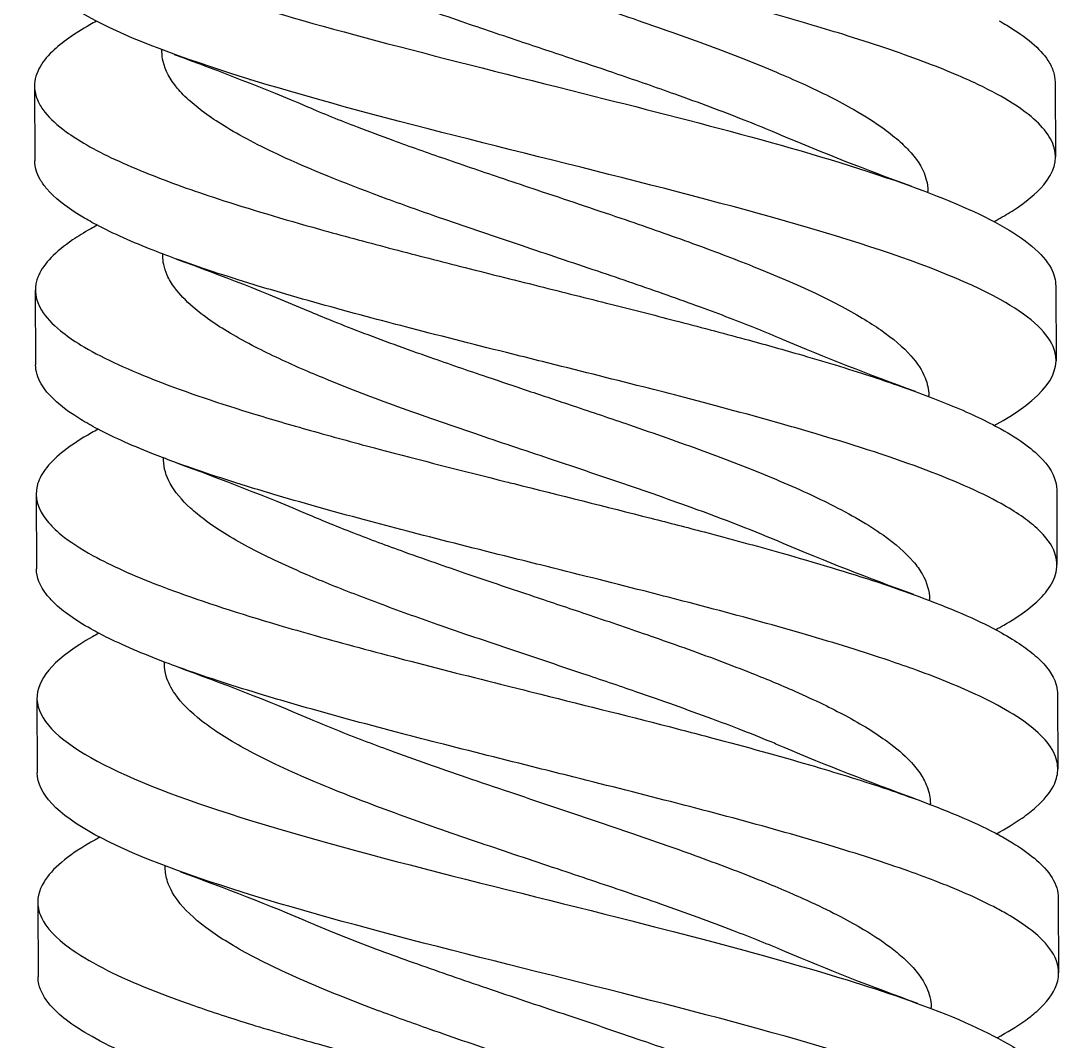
# Model space of a CAD drawing. Header units: millimetres. Extents: x 129 to 6329, y 33 to 3553.
# Drawn here: x 4319.28 to 4339.73, y 3271.15 to 3291.15 of the extents above; entities that cross this region are included whole.
import ezdxf

# ---------------------------------------------------------------- set-up
doc = ezdxf.new("R2010")
doc.units = ezdxf.units.MM
doc.layers.add('vistasIsometricas', color=255, linetype='Continuous')

msp = doc.modelspace()

# ---------------------------------------------------------------- linework, layer by layer
at = {"layer": 'vistasIsometricas', "extrusion": (-0.004614, 0.999989, 7.66e-14)}
for p, q in [((4322.048, 3290.55), (4322.048, 3290.579)), ((4319.551, 3289.87), (4319.557, 3288.406)), ((4339.551, 3289.95), (4339.557, 3288.486)), ((4337.06, 3287.785), (4337.059, 3287.806)), ((4322.064, 3286.55), (4322.064, 3286.579)), ((4339.567, 3285.95), (4339.573, 3284.486)), ((4319.567, 3285.87), (4319.573, 3284.406)), ((4337.076, 3283.785), (4337.076, 3283.806)), ((4322.08, 3282.55), (4322.08, 3282.579)), ((4319.583, 3281.87), (4319.589, 3280.406)), ((4339.583, 3281.95), (4339.589, 3280.494)), ((4337.092, 3279.785), (4337.092, 3279.806)), ((4322.097, 3278.55), (4322.096, 3278.579)), ((4319.599, 3277.87), (4319.605, 3276.406)), ((4339.599, 3277.95), (4339.605, 3276.486)), ((4337.108, 3275.785), (4337.108, 3275.806)), ((4322.113, 3274.55), (4322.112, 3274.579)), ((4339.615, 3273.95), (4339.621, 3272.486)), ((4319.615, 3273.87), (4319.621, 3272.406)), ((4337.124, 3271.785), (4337.124, 3271.806))]:
    msp.add_line(p, q, dxfattribs=at)
at = {"layer": 'vistasIsometricas'}
for points, knots in [([(4338.353, 3287.213), (4338.367, 3287.221), (4338.381, 3287.229), (4338.507, 3287.298), (4338.611, 3287.359), (4338.978, 3287.593), (4339.186, 3287.764), (4339.529, 3288.177), (4339.598, 3288.417), (4339.471, 3288.893), (4339.281, 3289.127), (4338.811, 3289.479), (4338.624, 3289.597), (4338.171, 3289.843), (4337.9, 3289.972), (4337.399, 3290.185), (4337.187, 3290.269), (4336.489, 3290.531), (4335.962, 3290.708), (4334.946, 3291.023), (4334.478, 3291.16), (4333.717, 3291.373), (4333.439, 3291.449), (4332.959, 3291.578), (4332.76, 3291.631), (4331.909, 3291.855), (4331.24, 3292.025), (4330.367, 3292.245), (4330.171, 3292.294), (4329.304, 3292.511), (4328.632, 3292.679), (4327.734, 3292.907), (4327.499, 3292.966), (4326.608, 3293.196), (4325.966, 3293.364), (4325.155, 3293.588), (4324.96, 3293.643), (4324.181, 3293.865), (4323.626, 3294.032), (4322.924, 3294.262), (4322.741, 3294.324), (4322.078, 3294.556), (4321.641, 3294.725), (4321.142, 3294.949), (4321.03, 3295.001), (4320.583, 3295.222), (4320.302, 3295.39), (4319.998, 3295.623), (4319.922, 3295.688), (4319.683, 3295.925), (4319.577, 3296.097), (4319.53, 3296.315), (4319.525, 3296.36), (4319.525, 3296.406)], [1.122308, 1.122308, 1.122308, 1.122308, 1.126959, 1.126959, 1.163943, 1.163943, 1.267681, 1.267681, 1.413568, 1.413568, 1.556519, 1.556519, 1.628442, 1.628442, 1.707245, 1.707245, 1.758832, 1.758832, 1.86792, 1.86792, 1.95231, 1.95231, 1.999241, 1.999241, 2.031878, 2.031878, 2.137206, 2.137206, 2.167628, 2.167628, 2.271369, 2.271369, 2.308355, 2.308355, 2.412889, 2.412889, 2.446497, 2.446497, 2.549984, 2.549984, 2.588042, 2.588042, 2.692844, 2.692844, 2.725228, 2.725228, 2.828307, 2.828307, 2.868108, 2.868108, 2.97324, 2.97324, 3.000995, 3.000995, 3.000995, 3.000995]), ([(4320.621, 3295.072), (4320.433, 3294.966), (4320.216, 3294.832), (4320.019, 3294.669), (4319.616, 3294.334), (4319.284, 3293.88), (4319.781, 3293.309), (4320.207, 3292.819), (4321.3, 3292.244), (4323.37, 3291.585), (4325.12, 3291.026), (4327.594, 3290.408), (4330.308, 3289.726), (4332.483, 3289.18), (4334.788, 3288.593), (4336.571, 3287.964), (4337.318, 3287.7), (4337.969, 3287.429), (4338.471, 3287.149)], [0.14345076, 0.14345076, 0.14345076, 0.14345076, 0.14538432, 0.14538432, 0.14538432, 0.14935619, 0.14935619, 0.14935619, 0.15276246, 0.15276246, 0.15276246, 0.15564379, 0.15564379, 0.15564379, 0.15795245, 0.15795245, 0.15795245, 0.15891923, 0.15891923, 0.15891923, 0.15891923]), ([(4334.193, 3288.904), (4334.135, 3288.929), (4334.076, 3288.954), (4333.836, 3289.054), (4333.649, 3289.13), (4333.029, 3289.374), (4332.576, 3289.542), (4331.74, 3289.84), (4331.366, 3289.97), (4330.711, 3290.194), (4330.433, 3290.287), (4329.811, 3290.497), (4329.467, 3290.611), (4328.722, 3290.861), (4328.323, 3290.996), (4327.684, 3291.215), (4327.442, 3291.299), (4326.955, 3291.471), (4326.712, 3291.558), (4326.215, 3291.74), (4325.964, 3291.835), (4325.29, 3292.098), (4324.885, 3292.266), (4324.221, 3292.566), (4323.949, 3292.698), (4323.512, 3292.932), (4323.336, 3293.034), (4323.027, 3293.23), (4322.892, 3293.324), (4322.658, 3293.506), (4322.558, 3293.594), (4322.362, 3293.79), (4322.274, 3293.898), (4322.114, 3294.151), (4322.058, 3294.297), (4322.035, 3294.478), (4322.032, 3294.514), (4322.032, 3294.55)], [-11.0333833, -11.0333833, -11.0333833, -11.0333833, -11.0216704, -11.0216704, -10.9861615, -10.9861615, -10.9068249, -10.9068249, -10.8455327, -10.8455327, -10.8011821, -10.8011821, -10.7468229, -10.7468229, -10.6831909, -10.6831909, -10.643404, -10.643404, -10.6021336, -10.6021336, -10.5573829, -10.5573829, -10.4781595, -10.4781595, -10.4157755, -10.4157755, -10.3680293, -10.3680293, -10.3236112, -10.3236112, -10.2823807, -10.2823807, -10.2317441, -10.2317441, -10.1636004, -10.1636004, -10.1468922, -10.1468922, -10.1468922, -10.1468922]), ([(4324.882, 3293.466), (4325.243, 3293.311), (4325.629, 3293.158), (4326.483, 3292.834), (4326.953, 3292.665), (4327.821, 3292.362), (4328.21, 3292.229), (4329.002, 3291.962), (4329.403, 3291.828), (4330.301, 3291.526), (4330.797, 3291.36), (4331.794, 3291.016), (4332.291, 3290.84), (4333.235, 3290.49), (4333.68, 3290.315), (4334.269, 3290.067), (4334.438, 3289.993), (4334.974, 3289.749), (4335.313, 3289.579), (4335.83, 3289.283), (4336.028, 3289.158), (4336.318, 3288.946), (4336.424, 3288.861), (4336.597, 3288.704), (4336.668, 3288.632), (4336.881, 3288.385), (4336.981, 3288.211), (4337.049, 3287.959), (4337.059, 3287.883), (4337.059, 3287.806)], [-15.6416767, -15.6416767, -15.6416767, -15.6416767, -15.5689243, -15.5689243, -15.4888507, -15.4888507, -15.4259951, -15.4259951, -15.3626483, -15.3626483, -15.2837344, -15.2837344, -15.2006028, -15.2006028, -15.1184187, -15.1184187, -15.0835553, -15.0835553, -15.0037188, -15.0037188, -14.9447427, -14.9447427, -14.9047686, -14.9047686, -14.8710924, -14.8710924, -14.7894901, -14.7894901, -14.7538456, -14.7538456, -14.7538456, -14.7538456]), ([(4338.477, 3285.685), (4337.803, 3286.06), (4336.845, 3286.428), (4335.71, 3286.79), (4333.283, 3287.564), (4330.073, 3288.309), (4327.268, 3289.03), (4324.228, 3289.812), (4321.722, 3290.566), (4320.492, 3291.295), (4319.856, 3291.672), (4319.546, 3292.042), (4319.542, 3292.406)], [0.8416587, 0.8416587, 0.8416587, 0.8416587, 0.84325555, 0.84325555, 0.84325555, 0.84667191, 0.84667191, 0.84667191, 0.85037362, 0.85037362, 0.85037362, 0.85228419, 0.85228419, 0.85228419, 0.85228419]), ([(4320.766, 3291.143), (4320.722, 3291.119), (4320.679, 3291.096), (4320.328, 3290.898), (4320.082, 3290.724), (4319.785, 3290.436), (4319.697, 3290.322), (4319.571, 3290.078), (4319.542, 3289.948), (4319.56, 3289.735), (4319.583, 3289.652), (4319.655, 3289.499), (4319.7, 3289.429), (4319.856, 3289.231), (4319.995, 3289.104), (4320.289, 3288.89), (4320.424, 3288.803), (4320.908, 3288.526), (4321.319, 3288.336), (4322.203, 3287.983), (4322.656, 3287.822), (4323.758, 3287.462), (4324.425, 3287.264), (4325.577, 3286.942), (4326.033, 3286.819), (4326.958, 3286.576), (4327.425, 3286.456), (4328.406, 3286.207), (4328.921, 3286.078), (4329.907, 3285.831), (4330.377, 3285.713), (4331.265, 3285.489), (4331.682, 3285.383), (4332.563, 3285.154), (4333.023, 3285.033), (4333.828, 3284.814), (4334.176, 3284.716), (4335.01, 3284.476), (4335.481, 3284.332), (4336.101, 3284.131), (4336.274, 3284.072), (4336.842, 3283.876), (4337.211, 3283.737), (4337.902, 3283.449), (4338.217, 3283.299), (4338.487, 3283.149)], [1.608054, 1.608054, 1.608054, 1.608054, 1.622248, 1.622248, 1.727836, 1.727836, 1.797007, 1.797007, 1.876197, 1.876197, 1.926905, 1.926905, 1.969585, 1.969585, 2.047772, 2.047772, 2.100654, 2.100654, 2.217983, 2.217983, 2.317432, 2.317432, 2.439979, 2.439979, 2.516042, 2.516042, 2.590178, 2.590178, 2.669957, 2.669957, 2.742662, 2.742662, 2.808392, 2.808392, 2.883434, 2.883434, 2.943426, 2.943426, 3.031703, 3.031703, 3.067431, 3.067431, 3.152518, 3.152518, 3.244099, 3.244099, 3.244099, 3.244099]), ([(4338.455, 3291.149), (4338.507, 3291.12), (4338.557, 3291.091), (4338.606, 3291.062), (4338.989, 3290.834), (4339.26, 3290.605), (4339.41, 3290.375), (4339.459, 3290.301), (4339.495, 3290.226), (4339.519, 3290.151), (4339.54, 3290.084), (4339.55, 3290.017), (4339.551, 3289.95)], [0.149231096, 0.149231096, 0.149231096, 0.149231096, 0.149357772, 0.149357772, 0.149357772, 0.150352646, 0.150352646, 0.150352646, 0.150676179, 0.150676179, 0.150676179, 0.150966308, 0.150966308, 0.150966308, 0.150966308]), ([(4334.209, 3284.904), (4334.049, 3284.973), (4333.884, 3285.041), (4333.361, 3285.252), (4332.99, 3285.394), (4332.39, 3285.614), (4332.172, 3285.692), (4331.509, 3285.927), (4331.053, 3286.083), (4330.094, 3286.407), (4329.592, 3286.575), (4328.573, 3286.917), (4328.057, 3287.091), (4327.181, 3287.396), (4326.814, 3287.526), (4325.732, 3287.925), (4325.06, 3288.191), (4324.035, 3288.659), (4323.648, 3288.858), (4323.035, 3289.229), (4322.795, 3289.4), (4322.507, 3289.658), (4322.422, 3289.744), (4322.206, 3290.004), (4322.113, 3290.177), (4322.056, 3290.417), (4322.049, 3290.483), (4322.048, 3290.55)], [-9.1658473, -9.1658473, -9.1658473, -9.1658473, -9.1336047, -9.1336047, -9.0667042, -9.0667042, -9.0298395, -9.0298395, -8.9559293, -8.9559293, -8.8767302, -8.8767302, -8.7943118, -8.7943118, -8.7327729, -8.7327729, -8.6062172, -8.6062172, -8.5123046, -8.5123046, -8.4317807, -8.4317807, -8.3912537, -8.3912537, -8.3099273, -8.3099273, -8.2789045, -8.2789045, -8.2789045, -8.2789045]), ([(4324.899, 3289.466), (4325.206, 3289.334), (4325.533, 3289.202), (4326.103, 3288.983), (4326.336, 3288.896), (4326.905, 3288.688), (4327.245, 3288.568), (4327.969, 3288.317), (4328.353, 3288.186), (4328.959, 3287.982), (4329.178, 3287.908), (4329.948, 3287.65), (4330.5, 3287.466), (4331.495, 3287.125), (4331.941, 3286.97), (4332.781, 3286.666), (4333.175, 3286.518), (4333.994, 3286.193), (4334.408, 3286.017), (4335.154, 3285.668), (4335.486, 3285.496), (4335.903, 3285.245), (4336.024, 3285.167), (4336.377, 3284.921), (4336.575, 3284.752), (4336.854, 3284.44), (4336.947, 3284.296), (4337.052, 3284.037), (4337.075, 3283.922), (4337.076, 3283.806)], [-15.0190563, -15.0190563, -15.0190563, -15.0190563, -14.9569018, -14.9569018, -14.9156986, -14.9156986, -14.8587834, -14.8587834, -14.7970671, -14.7970671, -14.762377, -14.762377, -14.6751159, -14.6751159, -14.601706, -14.601706, -14.5318558, -14.5318558, -14.448798, -14.448798, -14.3676502, -14.3676502, -14.3312366, -14.3312366, -14.2522076, -14.2522076, -14.1850411, -14.1850411, -14.131244, -14.131244, -14.131244, -14.131244]), ([(4338.493, 3281.685), (4338.072, 3281.919), (4337.539, 3282.152), (4336.266, 3282.623), (4335.527, 3282.86), (4334.542, 3283.149), (4334.366, 3283.199), (4333.583, 3283.421), (4332.948, 3283.591), (4332.024, 3283.832), (4331.753, 3283.902), (4330.829, 3284.137), (4330.169, 3284.303), (4329.313, 3284.517), (4329.12, 3284.565), (4328.247, 3284.784), (4327.574, 3284.954), (4326.665, 3285.19), (4326.415, 3285.256), (4325.543, 3285.488), (4324.941, 3285.654), (4324.196, 3285.873), (4324.023, 3285.924), (4323.297, 3286.146), (4322.781, 3286.316), (4322.142, 3286.549), (4321.977, 3286.612), (4321.396, 3286.842), (4321.026, 3287.01), (4320.614, 3287.233), (4320.519, 3287.287), (4320.155, 3287.512), (4319.942, 3287.682), (4319.743, 3287.915), (4319.699, 3287.976), (4319.593, 3288.16), (4319.557, 3288.283), (4319.557, 3288.406)], [0.000021, 0.000021, 0.000021, 0.000021, 0.14304, 0.14304, 0.289281, 0.289281, 0.320464, 0.320464, 0.425777, 0.425777, 0.468895, 0.468895, 0.571227, 0.571227, 0.601183, 0.601183, 0.706407, 0.706407, 0.746958, 0.746958, 0.849862, 0.849862, 0.881722, 0.881722, 0.986628, 0.986628, 1.025179, 1.025179, 1.128547, 1.128547, 1.16181, 1.16181, 1.266418, 1.266418, 1.3037, 1.3037, 1.378818, 1.378818, 1.378818, 1.378818]), ([(4320.654, 3287.072), (4320.524, 3286.999), (4320.405, 3286.926), (4320.298, 3286.853), (4319.96, 3286.623), (4319.735, 3286.393), (4319.633, 3286.163), (4319.619, 3286.132), (4319.607, 3286.101), (4319.597, 3286.07), (4319.537, 3285.872), (4319.567, 3285.674), (4319.688, 3285.477), (4319.771, 3285.342), (4319.895, 3285.208), (4320.059, 3285.074), (4320.174, 3284.981), (4320.309, 3284.887), (4320.462, 3284.793), (4320.835, 3284.565), (4321.319, 3284.338), (4321.898, 3284.112), (4321.921, 3284.102), (4321.945, 3284.093), (4321.968, 3284.084), (4322.531, 3283.867), (4323.179, 3283.649), (4323.891, 3283.432), (4324.257, 3283.321), (4324.639, 3283.209), (4325.036, 3283.098), (4325.443, 3282.983), (4325.865, 3282.869), (4326.297, 3282.754), (4327.103, 3282.541), (4327.944, 3282.327), (4328.794, 3282.114), (4328.844, 3282.101), (4328.893, 3282.089), (4328.942, 3282.077), (4329.842, 3281.851), (4330.75, 3281.625), (4331.633, 3281.399), (4331.985, 3281.309), (4332.332, 3281.219), (4332.673, 3281.129), (4333.19, 3280.993), (4333.693, 3280.856), (4334.176, 3280.72), (4334.857, 3280.527), (4335.498, 3280.335), (4336.082, 3280.142), (4336.185, 3280.108), (4336.286, 3280.074), (4336.385, 3280.04), (4337.047, 3279.812), (4337.626, 3279.585), (4338.1, 3279.357), (4338.244, 3279.288), (4338.378, 3279.219), (4338.503, 3279.149)], [0.15501146, 0.15501146, 0.15501146, 0.15501146, 0.15532712, 0.15532712, 0.15532712, 0.156322, 0.156322, 0.156322, 0.15645654, 0.15645654, 0.15645654, 0.15731689, 0.15731689, 0.15731689, 0.15790163, 0.15790163, 0.15790163, 0.15831178, 0.15831178, 0.15831178, 0.15930666, 0.15930666, 0.15930666, 0.15934672, 0.15934672, 0.15934672, 0.16030154, 0.16030154, 0.16030154, 0.1607918, 0.1607918, 0.1607918, 0.16129644, 0.16129644, 0.16129644, 0.16223689, 0.16223689, 0.16223689, 0.16229131, 0.16229131, 0.16229131, 0.16328618, 0.16328618, 0.16328618, 0.16368197, 0.16368197, 0.16368197, 0.16428108, 0.16428108, 0.16428108, 0.16512706, 0.16512706, 0.16512706, 0.16527595, 0.16527595, 0.16527595, 0.16627083, 0.16627083, 0.16627083, 0.16657214, 0.16657214, 0.16657214, 0.16657214]), ([(4338.471, 3287.149), (4338.967, 3286.873), (4339.316, 3286.589), (4339.473, 3286.298), (4339.534, 3286.183), (4339.564, 3286.067), (4339.563, 3285.95)], [0.15891923, 0.15891923, 0.15891923, 0.15891923, 0.159875841, 0.159875841, 0.159875841, 0.160251994, 0.160251994, 0.160251994, 0.160251994]), ([(4334.226, 3280.904), (4333.675, 3281.14), (4333.067, 3281.374), (4331.93, 3281.786), (4331.422, 3281.962), (4330.488, 3282.28), (4330.066, 3282.422), (4329.153, 3282.728), (4328.662, 3282.892), (4327.663, 3283.232), (4327.158, 3283.408), (4326.195, 3283.758), (4325.739, 3283.932), (4325.153, 3284.17), (4324.999, 3284.235), (4324.499, 3284.451), (4324.175, 3284.602), (4323.705, 3284.844), (4323.539, 3284.935), (4323.1, 3285.196), (4322.857, 3285.366), (4322.514, 3285.661), (4322.395, 3285.787), (4322.24, 3285.996), (4322.19, 3286.08), (4322.121, 3286.233), (4322.098, 3286.301), (4322.071, 3286.43), (4322.065, 3286.49), (4322.064, 3286.55)], [-12.2797335, -12.2797335, -12.2797335, -12.2797335, -12.1688134, -12.1688134, -12.0855043, -12.0855043, -12.018632, -12.018632, -11.9409458, -11.9409458, -11.8577696, -11.8577696, -11.7757146, -11.7757146, -11.7452478, -11.7452478, -11.6739647, -11.6739647, -11.63102, -11.63102, -11.5512126, -11.5512126, -11.4922407, -11.4922407, -11.4530396, -11.4530396, -11.4208198, -11.4208198, -11.3928264, -11.3928264, -11.3928264, -11.3928264]), ([(4338.36, 3283.213), (4339.326, 3283.741), (4339.729, 3284.257), (4339.513, 3284.762), (4339.38, 3285.074), (4339.022, 3285.382), (4338.477, 3285.685)], [0.838275703, 0.838275703, 0.838275703, 0.838275703, 0.840365368, 0.840365368, 0.840365368, 0.841658704, 0.841658704, 0.841658704, 0.841658704]), ([(4324.915, 3285.466), (4325.055, 3285.405), (4325.2, 3285.345), (4325.533, 3285.21), (4325.723, 3285.135), (4326.357, 3284.892), (4326.82, 3284.724), (4327.664, 3284.427), (4328.038, 3284.299), (4328.686, 3284.079), (4328.955, 3283.988), (4329.519, 3283.799), (4329.812, 3283.701), (4330.476, 3283.478), (4330.845, 3283.354), (4331.704, 3283.059), (4332.187, 3282.889), (4333.125, 3282.544), (4333.576, 3282.37), (4334.213, 3282.105), (4334.421, 3282.015), (4334.804, 3281.841), (4334.98, 3281.757), (4335.548, 3281.472), (4335.894, 3281.272), (4336.424, 3280.897), (4336.621, 3280.725), (4336.839, 3280.47), (4336.898, 3280.388), (4337.042, 3280.139), (4337.091, 3279.973), (4337.092, 3279.806)], [-14.3956706, -14.3956706, -14.3956706, -14.3956706, -14.3672942, -14.3672942, -14.3319586, -14.3319586, -14.2524715, -14.2524715, -14.1917437, -14.1917437, -14.1488629, -14.1488629, -14.1024924, -14.1024924, -14.0436065, -14.0436065, -13.9632826, -13.9632826, -13.8810249, -13.8810249, -13.8386659, -13.8386659, -13.7993104, -13.7993104, -13.7048096, -13.7048096, -13.6239327, -13.6239327, -13.5856376, -13.5856376, -13.5078468, -13.5078468, -13.5078468, -13.5078468]), ([(4338.401, 3275.213), (4338.591, 3275.316), (4338.759, 3275.418), (4339.007, 3275.591), (4339.097, 3275.662), (4339.333, 3275.871), (4339.448, 3276.009), (4339.571, 3276.249), (4339.599, 3276.351), (4339.61, 3276.575), (4339.581, 3276.698), (4339.454, 3276.945), (4339.354, 3277.069), (4338.958, 3277.435), (4338.569, 3277.674), (4337.707, 3278.082), (4337.295, 3278.251), (4336.661, 3278.482), (4336.483, 3278.544), (4335.795, 3278.778), (4335.246, 3278.948), (4334.483, 3279.17), (4334.302, 3279.222), (4333.523, 3279.441), (4332.901, 3279.608), (4332.008, 3279.84), (4331.753, 3279.906), (4330.829, 3280.142), (4330.149, 3280.312), (4329.274, 3280.531), (4329.08, 3280.579), (4328.226, 3280.794), (4327.571, 3280.959), (4326.665, 3281.194), (4326.401, 3281.264), (4325.5, 3281.504), (4324.886, 3281.674), (4324.137, 3281.895), (4323.97, 3281.946), (4323.254, 3282.166), (4322.743, 3282.335), (4322.132, 3282.559), (4321.988, 3282.614), (4321.425, 3282.837), (4321.053, 3283.005), (4320.625, 3283.235), (4320.518, 3283.297), (4320.146, 3283.53), (4319.937, 3283.701), (4319.751, 3283.926), (4319.714, 3283.979), (4319.61, 3284.156), (4319.573, 3284.281), (4319.573, 3284.406)], [1.122196, 1.122196, 1.122196, 1.122196, 1.183977, 1.183977, 1.226529, 1.226529, 1.310192, 1.310192, 1.371881, 1.371881, 1.446217, 1.446217, 1.522066, 1.522066, 1.668728, 1.668728, 1.772121, 1.772121, 1.81057, 1.81057, 1.915457, 1.915457, 1.947422, 1.947422, 2.050361, 2.050361, 2.090763, 2.090763, 2.195973, 2.195973, 2.226056, 2.226056, 2.328423, 2.328423, 2.371382, 2.371382, 2.476704, 2.476704, 2.507769, 2.507769, 2.612299, 2.612299, 2.645924, 2.645924, 2.749416, 2.749416, 2.787452, 2.787452, 2.892248, 2.892248, 2.924658, 2.924658, 3.000753, 3.000753, 3.000753, 3.000753]), ([(4320.67, 3283.072), (4320.463, 3282.955), (4320.283, 3282.838), (4320.134, 3282.722), (4319.855, 3282.504), (4319.68, 3282.287), (4319.613, 3282.07), (4319.61, 3282.058), (4319.606, 3282.045), (4319.603, 3282.033), (4319.546, 3281.804), (4319.612, 3281.575), (4319.797, 3281.347), (4319.871, 3281.256), (4319.964, 3281.165), (4320.075, 3281.074), (4320.243, 3280.937), (4320.453, 3280.8), (4320.703, 3280.663), (4321.055, 3280.47), (4321.486, 3280.277), (4321.984, 3280.084), (4322.072, 3280.05), (4322.162, 3280.016), (4322.254, 3279.982), (4322.867, 3279.756), (4323.57, 3279.53), (4324.337, 3279.303), (4324.57, 3279.235), (4324.808, 3279.166), (4325.052, 3279.098), (4325.612, 3278.94), (4326.199, 3278.783), (4326.803, 3278.625), (4327.457, 3278.455), (4328.131, 3278.284), (4328.811, 3278.114), (4329.03, 3278.058), (4329.251, 3278.003), (4329.472, 3277.948), (4330.374, 3277.722), (4331.277, 3277.496), (4332.15, 3277.27), (4332.331, 3277.223), (4332.511, 3277.176), (4332.689, 3277.129), (4333.369, 3276.95), (4334.025, 3276.771), (4334.642, 3276.591), (4335.157, 3276.441), (4335.645, 3276.292), (4336.098, 3276.142), (4336.331, 3276.064), (4336.555, 3275.987), (4336.769, 3275.91), (4337.399, 3275.683), (4337.941, 3275.455), (4338.376, 3275.227), (4338.425, 3275.201), (4338.472, 3275.175), (4338.519, 3275.149)], [0.16079178, 0.16079178, 0.16079178, 0.16079178, 0.16129638, 0.16129638, 0.16129638, 0.16223686, 0.16223686, 0.16223686, 0.16229126, 0.16229126, 0.16229126, 0.16328614, 0.16328614, 0.16328614, 0.16368195, 0.16368195, 0.16368195, 0.16428104, 0.16428104, 0.16428104, 0.16512704, 0.16512704, 0.16512704, 0.16527592, 0.16527592, 0.16527592, 0.1662708, 0.1662708, 0.1662708, 0.16657213, 0.16657213, 0.16657213, 0.16726569, 0.16726569, 0.16726569, 0.16801722, 0.16801722, 0.16801722, 0.16826058, 0.16826058, 0.16826058, 0.16925545, 0.16925545, 0.16925545, 0.16946231, 0.16946231, 0.16946231, 0.17025034, 0.17025034, 0.17025034, 0.1709074, 0.1709074, 0.1709074, 0.17124523, 0.17124523, 0.17124523, 0.1722401, 0.1722401, 0.1722401, 0.17235249, 0.17235249, 0.17235249, 0.17235249]), ([(4338.487, 3283.149), (4338.675, 3283.045), (4338.84, 3282.94), (4339.109, 3282.74), (4339.218, 3282.645), (4339.489, 3282.35), (4339.582, 3282.151), (4339.583, 3281.95)], [0.0000247, 0.0000247, 0.0000247, 0.0000247, 0.0639294, 0.0639294, 0.12205, 0.12205, 0.2435085, 0.2435085, 0.2435085, 0.2435085]), ([(4334.242, 3276.904), (4334.157, 3276.94), (4334.072, 3276.976), (4333.784, 3277.095), (4333.576, 3277.179), (4333.186, 3277.33), (4333.006, 3277.398), (4332.347, 3277.643), (4331.849, 3277.819), (4330.994, 3278.114), (4330.646, 3278.232), (4329.879, 3278.49), (4329.459, 3278.63), (4328.525, 3278.944), (4328.015, 3279.117), (4327.323, 3279.358), (4327.13, 3279.426), (4326.55, 3279.634), (4326.173, 3279.773), (4325.471, 3280.046), (4325.146, 3280.178), (4324.433, 3280.487), (4324.062, 3280.663), (4323.408, 3281.014), (4323.127, 3281.188), (4322.788, 3281.441), (4322.693, 3281.518), (4322.433, 3281.756), (4322.301, 3281.916), (4322.128, 3282.228), (4322.084, 3282.381), (4322.081, 3282.539), (4322.08, 3282.544), (4322.08, 3282.55)], [-12.9011318, -12.9011318, -12.9011318, -12.9011318, -12.884207, -12.884207, -12.8450328, -12.8450328, -12.8128937, -12.8128937, -12.7296074, -12.7296074, -12.6738829, -12.6738829, -12.6076276, -12.6076276, -12.5257849, -12.5257849, -12.4936845, -12.4936845, -12.4277164, -12.4277164, -12.3652113, -12.3652113, -12.2819897, -12.2819897, -12.1999818, -12.1999818, -12.1634129, -12.1634129, -12.0883625, -12.0883625, -12.0170412, -12.0170412, -12.0144477, -12.0144477, -12.0144477, -12.0144477]), ([(4338.385, 3279.213), (4338.44, 3279.243), (4338.494, 3279.273), (4338.848, 3279.478), (4339.087, 3279.652), (4339.309, 3279.876), (4339.353, 3279.925), (4339.582, 3280.221), (4339.635, 3280.466), (4339.492, 3280.875), (4339.374, 3281.037), (4339.02, 3281.361), (4338.784, 3281.523), (4338.493, 3281.685)], [2.7438482, 2.7438482, 2.7438482, 2.7438482, 2.761851, 2.761851, 2.8670823, 2.8670823, 2.8970118, 2.8970118, 3.0462684, 3.0462684, 3.1449297, 3.1449297, 3.2439938, 3.2439938, 3.2439938, 3.2439938]), ([(4324.931, 3281.466), (4325.208, 3281.347), (4325.5, 3281.229), (4326.124, 3280.986), (4326.456, 3280.863), (4327.022, 3280.659), (4327.25, 3280.578), (4327.672, 3280.431), (4327.865, 3280.364), (4328.48, 3280.154), (4328.907, 3280.01), (4329.677, 3279.752), (4330.018, 3279.638), (4330.761, 3279.387), (4331.161, 3279.252), (4331.767, 3279.041), (4331.979, 3278.967), (4332.659, 3278.724), (4333.113, 3278.555), (4333.861, 3278.26), (4334.165, 3278.133), (4334.645, 3277.922), (4334.83, 3277.837), (4335.158, 3277.677), (4335.305, 3277.603), (4335.76, 3277.358), (4336.036, 3277.189), (4336.439, 3276.892), (4336.586, 3276.766), (4336.791, 3276.551), (4336.863, 3276.461), (4336.974, 3276.292), (4337.015, 3276.211), (4337.087, 3276.023), (4337.107, 3275.915), (4337.108, 3275.806)], [-13.7733731, -13.7733731, -13.7733731, -13.7733731, -13.717405, -13.717405, -13.6590847, -13.6590847, -13.6209818, -13.6209818, -13.589492, -13.589492, -13.5215864, -13.5215864, -13.4676352, -13.4676352, -13.4034, -13.4034, -13.3683443, -13.3683443, -13.2887014, -13.2887014, -13.2292685, -13.2292685, -13.1892112, -13.1892112, -13.1542682, -13.1542682, -13.074519, -13.074519, -13.0153882, -13.0153882, -12.9737633, -12.9737633, -12.9361697, -12.9361697, -12.8857233, -12.8857233, -12.8857233, -12.8857233]), ([(4338.417, 3271.213), (4338.615, 3271.32), (4338.79, 3271.427), (4339.034, 3271.6), (4339.117, 3271.665), (4339.388, 3271.905), (4339.518, 3272.078), (4339.598, 3272.303), (4339.61, 3272.354), (4339.637, 3272.574), (4339.591, 3272.743), (4339.435, 3272.98), (4339.38, 3273.049), (4339.145, 3273.291), (4338.911, 3273.463), (4338.528, 3273.685), (4338.437, 3273.734), (4338.015, 3273.953), (4337.63, 3274.121), (4337.032, 3274.352), (4336.863, 3274.415), (4336.208, 3274.648), (4335.681, 3274.818), (4334.942, 3275.041), (4334.765, 3275.093), (4334.007, 3275.313), (4333.397, 3275.479), (4332.519, 3275.712), (4332.269, 3275.777), (4331.356, 3276.012), (4330.681, 3276.182), (4329.806, 3276.402), (4329.61, 3276.451), (4328.752, 3276.666), (4328.093, 3276.831), (4327.176, 3277.066), (4326.909, 3277.135), (4325.995, 3277.375), (4325.366, 3277.545), (4324.595, 3277.766), (4324.423, 3277.816), (4323.683, 3278.035), (4323.151, 3278.204), (4322.504, 3278.429), (4322.348, 3278.485), (4321.747, 3278.71), (4321.346, 3278.878), (4320.88, 3279.107), (4320.765, 3279.167), (4320.354, 3279.398), (4320.112, 3279.568), (4319.879, 3279.794), (4319.829, 3279.849), (4319.656, 3280.071), (4319.59, 3280.238), (4319.589, 3280.406)], [2.74374, 2.74374, 2.74374, 2.74374, 2.808258, 2.808258, 2.847727, 2.847727, 2.952808, 2.952808, 2.983745, 2.983745, 3.086363, 3.086363, 3.128193, 3.128193, 3.233514, 3.233514, 3.263733, 3.263733, 3.36716, 3.36716, 3.405473, 3.405473, 3.510332, 3.510332, 3.542443, 3.542443, 3.645432, 3.645432, 3.685625, 3.685625, 3.790811, 3.790811, 3.82108, 3.82108, 3.923502, 3.923502, 3.96622, 3.96622, 4.07155, 4.07155, 4.102438, 4.102438, 4.206782, 4.206782, 4.24123, 4.24123, 4.344997, 4.344997, 4.381882, 4.381882, 4.486391, 4.486391, 4.520121, 4.520121, 4.622387, 4.622387, 4.622387, 4.622387]), ([(4320.686, 3279.072), (4319.992, 3278.681), (4319.63, 3278.297), (4319.601, 3277.922), (4319.541, 3277.139), (4320.972, 3276.393), (4323.14, 3275.68), (4325.53, 3274.894), (4328.734, 3274.147), (4331.522, 3273.436), (4333.47, 3272.938), (4335.218, 3272.458), (4336.547, 3271.995), (4337.372, 3271.707), (4338.04, 3271.425), (4338.535, 3271.149)], [0.166572118, 0.166572118, 0.166572118, 0.166572118, 0.167496585, 0.167496585, 0.167496585, 0.169427104, 0.169427104, 0.169427104, 0.171555807, 0.171555807, 0.171555807, 0.173043389, 0.173043389, 0.173043389, 0.173967856, 0.173967856, 0.173967856, 0.173967856]), ([(4338.503, 3279.149), (4338.789, 3278.99), (4339.022, 3278.831), (4339.198, 3278.671), (4339.389, 3278.498), (4339.513, 3278.325), (4339.567, 3278.152), (4339.585, 3278.095), (4339.595, 3278.039), (4339.598, 3277.983), (4339.599, 3277.972), (4339.599, 3277.961), (4339.599, 3277.95)], [0.166572145, 0.166572145, 0.166572145, 0.166572145, 0.167265714, 0.167265714, 0.167265714, 0.168017231, 0.168017231, 0.168017231, 0.16826059, 0.16826059, 0.16826059, 0.168307453, 0.168307453, 0.168307453, 0.168307453]), ([(4334.257, 3272.904), (4333.94, 3273.04), (4333.604, 3273.175), (4332.798, 3273.484), (4332.321, 3273.658), (4331.599, 3273.911), (4331.368, 3273.991), (4330.695, 3274.221), (4330.248, 3274.371), (4329.294, 3274.691), (4328.788, 3274.86), (4327.778, 3275.204), (4327.277, 3275.378), (4326.544, 3275.643), (4326.3, 3275.733), (4325.849, 3275.905), (4325.641, 3275.986), (4324.921, 3276.276), (4324.447, 3276.485), (4323.682, 3276.869), (4323.375, 3277.043), (4323.013, 3277.286), (4322.918, 3277.354), (4322.604, 3277.599), (4322.428, 3277.776), (4322.225, 3278.069), (4322.168, 3278.184), (4322.109, 3278.383), (4322.097, 3278.466), (4322.097, 3278.55)], [-13.5233943, -13.5233943, -13.5233943, -13.5233943, -13.4596027, -13.4596027, -13.3777728, -13.3777728, -13.3400708, -13.3400708, -13.2690511, -13.2690511, -13.1890091, -13.1890091, -13.1067386, -13.1067386, -13.0640372, -13.0640372, -13.0257739, -13.0257739, -12.9270848, -12.9270848, -12.8448662, -12.8448662, -12.8129745, -12.8129745, -12.7296938, -12.7296938, -12.675662, -12.675662, -12.6366377, -12.6366377, -12.6366377, -12.6366377]), ([(4324.946, 3277.466), (4325.277, 3277.324), (4325.63, 3277.183), (4326.171, 3276.976), (4326.347, 3276.91), (4327, 3276.67), (4327.497, 3276.496), (4328.288, 3276.225), (4328.573, 3276.128), (4329.38, 3275.856), (4329.904, 3275.682), (4330.94, 3275.333), (4331.449, 3275.159), (4332.155, 3274.91), (4332.365, 3274.835), (4333.032, 3274.591), (4333.472, 3274.423), (4334.202, 3274.125), (4334.501, 3273.995), (4334.98, 3273.773), (4335.169, 3273.681), (4335.507, 3273.504), (4335.658, 3273.42), (4336.023, 3273.204), (4336.22, 3273.071), (4336.484, 3272.864), (4336.57, 3272.79), (4336.824, 3272.544), (4336.953, 3272.373), (4337.09, 3272.076), (4337.12, 3271.95), (4337.124, 3271.818), (4337.124, 3271.812), (4337.124, 3271.806)], [-13.1517931, -13.1517931, -13.1517931, -13.1517931, -13.0850028, -13.0850028, -13.0540833, -13.0540833, -12.9715715, -12.9715715, -12.9259779, -12.9259779, -12.843312, -12.843312, -12.7611732, -12.7611732, -12.725747, -12.725747, -12.6463501, -12.6463501, -12.5853857, -12.5853857, -12.5419076, -12.5419076, -12.5025431, -12.5025431, -12.4402037, -12.4402037, -12.4055809, -12.4055809, -12.3254577, -12.3254577, -12.2668338, -12.2668338, -12.2640119, -12.2640119, -12.2640119, -12.2640119]), ([(4338.541, 3269.685), (4337.945, 3270.017), (4337.117, 3270.347), (4336.12, 3270.677), (4333.843, 3271.431), (4330.664, 3272.18), (4327.725, 3272.929), (4324.772, 3273.682), (4322.122, 3274.436), (4320.735, 3275.194), (4319.998, 3275.596), (4319.609, 3276), (4319.606, 3276.406)], [0.819751336, 0.819751336, 0.819751336, 0.819751336, 0.821196421, 0.821196421, 0.821196421, 0.824497711, 0.824497711, 0.824497711, 0.827814522, 0.827814522, 0.827814522, 0.829576765, 0.829576765, 0.829576765, 0.829576765]), ([(4320.83, 3275.143), (4320.762, 3275.106), (4320.697, 3275.07), (4320.195, 3274.778), (4319.893, 3274.524), (4319.631, 3274.096), (4319.594, 3273.922), (4319.639, 3273.688), (4319.659, 3273.628), (4319.781, 3273.369), (4319.967, 3273.171), (4320.42, 3272.842), (4320.637, 3272.711), (4321.368, 3272.334), (4321.969, 3272.089), (4323.029, 3271.719), (4323.409, 3271.595), (4324.203, 3271.351), (4324.616, 3271.23), (4325.395, 3271.01), (4325.757, 3270.911), (4326.644, 3270.674), (4327.176, 3270.536), (4327.971, 3270.334), (4328.225, 3270.269), (4329.156, 3270.035), (4329.837, 3269.865), (4330.712, 3269.645), (4330.909, 3269.595), (4331.761, 3269.379), (4332.406, 3269.214), (4333.286, 3268.979), (4333.539, 3268.911), (4334.292, 3268.703), (4334.776, 3268.564), (4335.783, 3268.259), (4336.292, 3268.093), (4337.046, 3267.823), (4337.317, 3267.719), (4337.943, 3267.46), (4338.272, 3267.305), (4338.551, 3267.149)], [1.607806, 1.607806, 1.607806, 1.607806, 1.629718, 1.629718, 1.784452, 1.784452, 1.890365, 1.890365, 1.92701, 1.92701, 2.048593, 2.048593, 2.12863, 2.12863, 2.280121, 2.280121, 2.356461, 2.356461, 2.431078, 2.431078, 2.492089, 2.492089, 2.577512, 2.577512, 2.617275, 2.617275, 2.722401, 2.722401, 2.753059, 2.753059, 2.855591, 2.855591, 2.897801, 2.897801, 2.983503, 2.983503, 3.085615, 3.085615, 3.14929, 3.14929, 3.244287, 3.244287, 3.244287, 3.244287]), ([(4338.519, 3275.149), (4338.883, 3274.947), (4339.161, 3274.744), (4339.345, 3274.541), (4339.463, 3274.411), (4339.542, 3274.281), (4339.583, 3274.152), (4339.604, 3274.085), (4339.615, 3274.017), (4339.615, 3273.95)], [0.172352486, 0.172352486, 0.172352486, 0.172352486, 0.173234979, 0.173234979, 0.173234979, 0.173797576, 0.173797576, 0.173797576, 0.1740878, 0.1740878, 0.1740878, 0.1740878]), ([(4334.273, 3268.905), (4334.061, 3268.995), (4333.84, 3269.086), (4333.171, 3269.351), (4332.704, 3269.525), (4332.001, 3269.776), (4331.78, 3269.853), (4331.074, 3270.098), (4330.579, 3270.266), (4329.645, 3270.579), (4329.209, 3270.725), (4328.277, 3271.039), (4327.784, 3271.207), (4326.951, 3271.501), (4326.606, 3271.625), (4325.817, 3271.921), (4325.387, 3272.091), (4324.578, 3272.436), (4324.203, 3272.61), (4323.698, 3272.874), (4323.538, 3272.964), (4323.248, 3273.138), (4323.118, 3273.223), (4322.751, 3273.485), (4322.553, 3273.663), (4322.289, 3273.984), (4322.206, 3274.128), (4322.128, 3274.365), (4322.113, 3274.457), (4322.113, 3274.55)], [-11.6557275, -11.6557275, -11.6557275, -11.6557275, -11.6129805, -11.6129805, -11.530968, -11.530968, -11.494433, -11.494433, -11.4153261, -11.4153261, -11.3464884, -11.3464884, -11.2668359, -11.2668359, -11.2079224, -11.2079224, -11.1274887, -11.1274887, -11.0452393, -11.0452393, -11.0030623, -11.0030623, -10.9631289, -10.9631289, -10.8798189, -10.8798189, -10.8123394, -10.8123394, -10.7690016, -10.7690016, -10.7690016, -10.7690016]), ([(4324.962, 3273.466), (4325.003, 3273.449), (4325.044, 3273.431), (4325.498, 3273.24), (4325.943, 3273.067), (4326.622, 3272.815), (4326.837, 3272.737), (4327.495, 3272.502), (4327.948, 3272.346), (4328.905, 3272.021), (4329.407, 3271.853), (4330.429, 3271.511), (4330.947, 3271.336), (4331.831, 3271.031), (4332.201, 3270.9), (4332.929, 3270.635), (4333.285, 3270.5), (4334.046, 3270.198), (4334.441, 3270.031), (4335.183, 3269.686), (4335.525, 3269.51), (4336.116, 3269.157), (4336.365, 3268.982), (4336.649, 3268.732), (4336.724, 3268.658), (4336.943, 3268.412), (4337.046, 3268.242), (4337.126, 3267.982), (4337.139, 3267.894), (4337.14, 3267.806)], [-12.5290525, -12.5290525, -12.5290525, -12.5290525, -12.5208419, -12.5208419, -12.4388741, -12.4388741, -12.4020168, -12.4020168, -12.3280836, -12.3280836, -12.2486811, -12.2486811, -12.1662417, -12.1662417, -12.1044878, -12.1044878, -12.0411466, -12.0411466, -11.9622378, -11.9622378, -11.8791023, -11.8791023, -11.7969164, -11.7969164, -11.7620716, -11.7620716, -11.6822247, -11.6822247, -11.6411732, -11.6411732, -11.6411732, -11.6411732]), ([(4338.557, 3265.685), (4338.366, 3265.791), (4338.153, 3265.897), (4337.705, 3266.098), (4337.477, 3266.193), (4336.708, 3266.49), (4336.113, 3266.692), (4335.049, 3267.021), (4334.618, 3267.147), (4333.989, 3267.324), (4333.806, 3267.375), (4332.997, 3267.596), (4332.348, 3267.766), (4331.436, 3267.999), (4331.186, 3268.063), (4330.273, 3268.293), (4329.604, 3268.46), (4328.726, 3268.68), (4328.515, 3268.734), (4327.633, 3268.956), (4326.973, 3269.125), (4326.104, 3269.356), (4325.877, 3269.417), (4325.138, 3269.618), (4324.642, 3269.759), (4323.844, 3269.998), (4323.529, 3270.096), (4322.856, 3270.315), (4322.507, 3270.437), (4321.9, 3270.665), (4321.636, 3270.772), (4321.127, 3270.998), (4320.888, 3271.116), (4320.484, 3271.344), (4320.315, 3271.453), (4320.048, 3271.659), (4319.944, 3271.756), (4319.744, 3271.988), (4319.67, 3272.124), (4319.627, 3272.309), (4319.621, 3272.357), (4319.621, 3272.406)], [0.000026, 0.000026, 0.000026, 0.000026, 0.064829, 0.064829, 0.122944, 0.122944, 0.247155, 0.247155, 0.325026, 0.325026, 0.356263, 0.356263, 0.461288, 0.461288, 0.500452, 0.500452, 0.603677, 0.603677, 0.63651, 0.63651, 0.741214, 0.741214, 0.778871, 0.778871, 0.865731, 0.865731, 0.926219, 0.926219, 1.001051, 1.001051, 1.066899, 1.066899, 1.139555, 1.139555, 1.206694, 1.206694, 1.265767, 1.265767, 1.348733, 1.348733, 1.378406, 1.378406, 1.378406, 1.378406]), ([(4338.535, 3271.149), (4339.061, 3270.857), (4339.393, 3270.571), (4339.54, 3270.292), (4339.601, 3270.177), (4339.63, 3270.063), (4339.629, 3269.95)], [0.173967856, 0.173967856, 0.173967856, 0.173967856, 0.17495071, 0.17495071, 0.17495071, 0.175357691, 0.175357691, 0.175357691, 0.175357691])]:
    msp.add_open_spline(points, degree=3, knots=knots, dxfattribs=at)
for points in [[(4322.289, 3290.49), (4323.185, 3290.163), (4324.065, 3289.822), (4324.899, 3289.466)], [(4323.767, 3289.998), (4323.768, 3289.998), (4323.768, 3289.998), (4323.768, 3289.998)], [(4336.729, 3287.907), (4335.858, 3288.226), (4335.004, 3288.557), (4334.193, 3288.904)], [(4322.877, 3287.751), (4322.877, 3287.751), (4322.877, 3287.751), (4322.877, 3287.751)], [(4320.782, 3287.143), (4320.738, 3287.119), (4320.695, 3287.096), (4320.654, 3287.072)], [(4336.258, 3286.61), (4336.258, 3286.61), (4336.258, 3286.61), (4336.258, 3286.61)], [(4322.332, 3286.48), (4323.219, 3286.156), (4324.089, 3285.819), (4324.915, 3285.466)], [(4336.649, 3286.474), (4336.649, 3286.474), (4336.649, 3286.474), (4336.649, 3286.474)], [(4336.813, 3283.883), (4335.918, 3284.209), (4335.041, 3284.548), (4334.209, 3284.904)], [(4322.514, 3283.882), (4322.514, 3283.882), (4322.514, 3283.882), (4322.514, 3283.882)], [(4322.893, 3283.751), (4322.893, 3283.751), (4322.893, 3283.751), (4322.893, 3283.751)], [(4320.798, 3283.143), (4320.754, 3283.119), (4320.711, 3283.096), (4320.67, 3283.072)], [(4322.321, 3282.49), (4323.217, 3282.163), (4324.096, 3281.823), (4324.931, 3281.466)], [(4323.8, 3281.998), (4323.8, 3281.998), (4323.8, 3281.998), (4323.8, 3281.998)], [(4336.782, 3279.9), (4335.904, 3280.221), (4335.043, 3280.554), (4334.226, 3280.904)], [(4322.53, 3279.882), (4322.53, 3279.882), (4322.53, 3279.882), (4322.53, 3279.882)], [(4322.909, 3279.751), (4322.909, 3279.751), (4322.909, 3279.751), (4322.909, 3279.751)], [(4320.814, 3279.143), (4320.77, 3279.119), (4320.729, 3279.097), (4320.686, 3279.072)], [(4336.29, 3278.61), (4336.29, 3278.61), (4336.29, 3278.61), (4336.29, 3278.61)], [(4322.338, 3278.49), (4323.233, 3278.163), (4324.112, 3277.823), (4324.946, 3277.466)], [(4336.681, 3278.474), (4336.681, 3278.474), (4336.681, 3278.474), (4336.681, 3278.474)], [(4336.811, 3275.895), (4335.929, 3276.218), (4335.063, 3276.553), (4334.242, 3276.904)], [(4322.546, 3275.882), (4322.546, 3275.882), (4322.546, 3275.882), (4322.546, 3275.882)], [(4336.307, 3274.61), (4336.307, 3274.61), (4336.307, 3274.61), (4336.307, 3274.61)], [(4322.415, 3274.467), (4323.289, 3274.147), (4324.147, 3273.815), (4324.962, 3273.466)], [(4336.862, 3271.882), (4335.967, 3272.209), (4335.09, 3272.548), (4334.257, 3272.904)], [(4335.386, 3272.374), (4335.386, 3272.374), (4335.386, 3272.374), (4335.386, 3272.374)], [(4322.562, 3271.882), (4322.562, 3271.882), (4322.562, 3271.882), (4322.562, 3271.882)], [(4322.941, 3271.751), (4322.941, 3271.751), (4322.942, 3271.751), (4322.942, 3271.751)]]:
    msp.add_open_spline(points, degree=3, dxfattribs=at)

doc.saveas('drawing.dxf')
